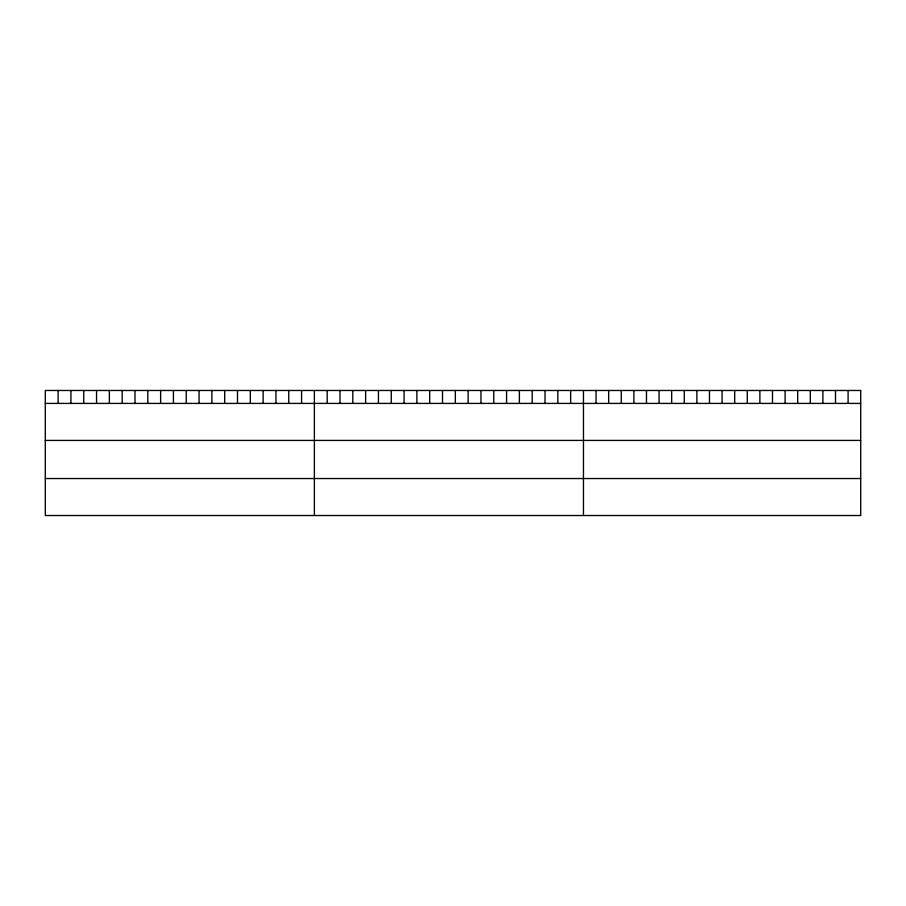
<?xml version="1.0" encoding="UTF-8"?>
<svg xmlns="http://www.w3.org/2000/svg" width="906" height="906" viewBox="0 0 906 906"><rect width="100%" height="100%" fill="white"/><g stroke="black" fill="none" stroke-linecap="round" stroke-linejoin="round"><path stroke-width="1.36" d="M45.3 403.419L860.7 403.419M45.3 440.418L860.7 440.418M45.3 478.538L860.7 478.538M848.095 390.475L848.095 403.419M835.502 390.475L835.502 403.419M822.897 390.475L822.897 403.419M810.292 390.475L810.292 403.419M797.688 390.475L797.688 403.419M785.094 390.475L785.094 403.419M772.49 390.475L772.49 403.419M759.885 390.475L759.885 403.419M747.28 390.475L747.28 403.419M734.687 390.475L734.687 403.419M722.082 390.475L722.082 403.419M709.477 390.475L709.477 403.419M696.884 390.475L696.884 403.419M684.279 390.475L684.279 403.419M671.674 390.475L671.674 403.419M659.07 390.475L659.07 403.419M646.476 390.475L646.476 403.419M633.872 390.475L633.872 403.419M621.267 390.475L621.267 403.419M608.662 390.475L608.662 403.419M596.069 390.475L596.069 403.419M583.464 390.475L583.464 515.525M570.655 390.475L570.655 403.419M557.836 390.475L557.836 403.419M545.027 390.475L545.027 403.419M532.207 390.475L532.207 403.419M519.398 390.475L519.398 403.419M506.579 390.475L506.579 403.419M493.77 390.475L493.77 403.419M480.961 390.475L480.961 403.419M468.142 390.475L468.142 403.419M455.333 390.475L455.333 403.419M442.513 390.475L442.513 403.419M429.704 390.475L429.704 403.419M416.885 390.475L416.885 403.419M404.076 390.475L404.076 403.419M391.267 390.475L391.267 403.419M378.448 390.475L378.448 403.419M365.639 390.475L365.639 403.419M352.819 390.475L352.819 403.419M340.01 390.475L340.01 403.419M327.191 390.475L327.191 403.419M314.382 390.475L314.382 515.525M301.573 390.475L301.573 403.419M288.754 390.475L288.754 403.419M275.945 390.475L275.945 403.419M263.125 390.475L263.125 403.419M250.316 390.475L250.316 403.419M237.497 390.475L237.497 403.419M224.688 390.475L224.688 403.419M211.879 390.475L211.879 403.419M199.06 390.475L199.06 403.419M186.251 390.475L186.251 403.419M173.431 390.475L173.431 403.419M160.622 390.475L160.622 403.419M147.803 390.475L147.803 403.419M134.994 390.475L134.994 403.419M122.185 390.475L122.185 403.419M109.366 390.475L109.366 403.419M96.557 390.475L96.557 403.419M83.737 390.475L83.737 403.419M70.928 390.475L70.928 403.419M58.109 390.475L58.109 403.419M860.7 390.475L45.3 390.475L45.3 515.525L860.7 515.525L860.7 390.475"/></g></svg>
